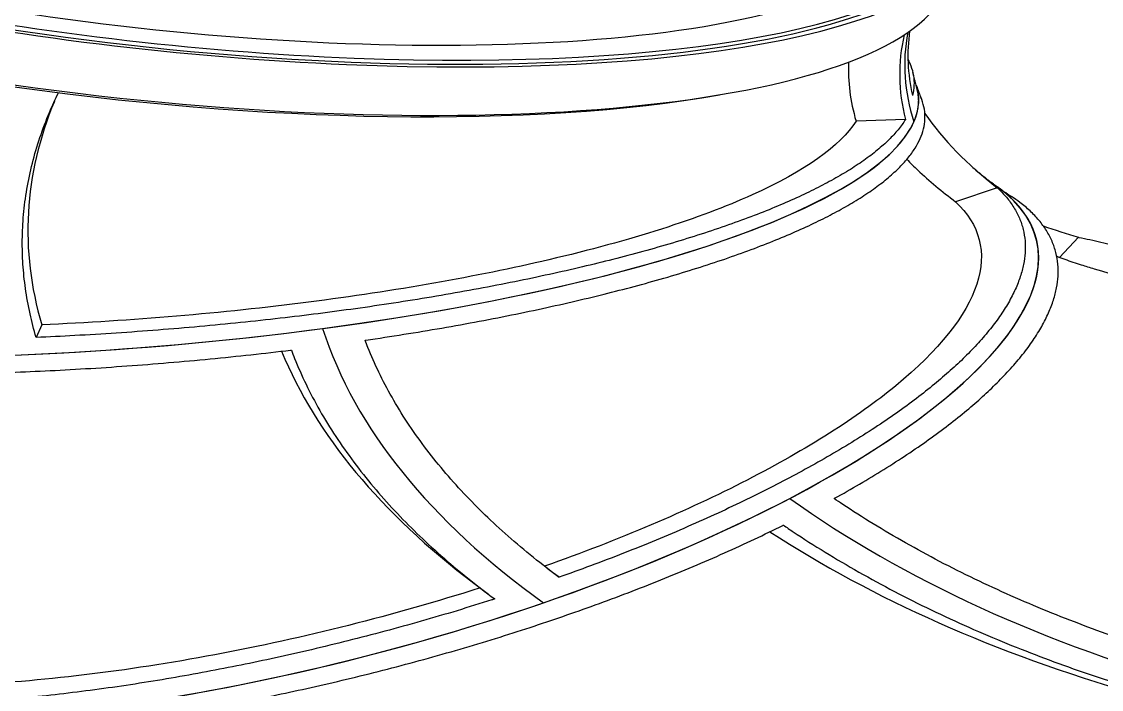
# Model space of a CAD drawing. Header units: millimetres. Extents: x 29838256 to 30236675, y -914750 to -833241.
# Drawn here: x 29969798 to 29970355, y -837023 to -836678 of the extents above; entities that cross this region are included whole.
import ezdxf

# ---------------------------------------------------------------- set-up
doc = ezdxf.new("R2010")
doc.units = ezdxf.units.MM
doc.header["$LTSCALE"] = 600
doc.header["$MEASUREMENT"] = 0
doc.layers.add('e-plan', color=9, linetype='CONTINUOUS')

msp = doc.modelspace()

# ---------------------------------------------------------------- linework, layer by layer
at = {"layer": 'e-plan', "extrusion": (0, -0.866025, 0.5)}
for p, q in [((29970253.76, -836728.95, 38551.55), (29970228.25, -836729.75, 38550.18)), ((29970301.1, -836764.13, 38490.63), (29970279.62, -836771.34, 38478.13)), ((29970342.94, -836789.68, 38446.37), (29970333.16, -836800.02, 38428.47)), ((29969808.34, -836834.79, 38368.24), (29969805.47, -836841.33, 38356.91)), ((29970068.95, -836960.33, 38150.79), (29970075.11, -836964.98, 38142.74)), ((29970031.16, -836968.04, 38137.44), (29970038.7, -836973.73, 38127.58))]:
    msp.add_line(p, q, dxfattribs=at)
at = {"layer": 'e-plan', "extrusion": (2.77556e-17, -0.866025, 0.5)}
for centre, major_axis, ratio, start_param, end_param in [((29969860.04, -836578.75, 38811.71), (426.91, -62.92, -108.98), 0.495687, 2.742578, 6.285481), ((29969845.31, -836603.75, 38768.41), (426.91, -62.92, -108.98), 0.495687, 3.141593, 6.283185), ((29969832.88, -836745.92, 38522.16), (426.46, 34.71, 60.12), 0.469633, 6.099222, 6.283185), ((29969946.83, -836887.33, 38277.23), (354.23, 123.7, 214.26), 0.503896, 6.2708, 6.283185), ((29970781.58, -836719.47, 38567.97), (750.42, 248.57, 430.53), 0.863698, 2.808517, 3.141593)]:
    msp.add_ellipse(centre, major_axis=major_axis, ratio=ratio, start_param=start_param, end_param=end_param, dxfattribs=at)
at = {"layer": 'e-plan', "extrusion": (5.55112e-17, -0.866025, 0.5)}
for centre, start_param, end_param in [((29969861.27, -836576.67, 38815.32), 2.771155, 6.285481), ((29969860.04, -836578.75, 38811.71), 3.143888, 6.283185), ((29969844.08, -836605.83, 38764.81), 3.740847, 5.683931)]:
    msp.add_ellipse(centre, major_axis=(422.12, -62.21, -107.76), ratio=0.495687, start_param=start_param, end_param=end_param, dxfattribs=at)
at = {"layer": 'e-plan', "extrusion": (-6.93889e-17, -0.866025, 0.5)}
msp.add_ellipse((29969861.27, -836576.67, 38815.32), major_axis=(395.25, -58.25, -100.9), ratio=0.495687, start_param=4.408548, end_param=5.877065, dxfattribs=at)
at = {"layer": 'e-plan', "extrusion": (9.71445e-17, -0.866025, 0.5)}
for centre, major_axis, start_param, end_param in [((29970716.64, -836717.84, 38570.79), (-457.67, 50.17, 86.91), 0.08792, 0.301702), ((29970718.77, -836712.99, 38579.2), (457.22, -50.13, -86.82), 3.247252, 3.472809), ((29970718.77, -836712.99, 38579.2), (457.22, -50.13, -86.82), 3.247252, 3.472809)]:
    msp.add_ellipse(centre, major_axis=major_axis, ratio=0.867965, start_param=start_param, end_param=end_param, dxfattribs=at)
at = {"layer": 'e-plan', "extrusion": (6.93889e-17, -0.866025, 0.5)}
msp.add_ellipse((29970720.89, -836708.14, 38587.6), major_axis=(-457.67, 50.17, 86.91), ratio=0.867965, start_param=0.126338, end_param=0.288511, dxfattribs=at)
at = {"layer": 'e-plan', "extrusion": (8.32667e-17, -0.866025, 0.5)}
msp.add_ellipse((29970697.36, -836715.18, 38575.4), major_axis=(464.73, -50.95, -88.25), ratio=0.867965, start_param=3.31288, end_param=3.459091, dxfattribs=at)
at = {"layer": 'e-plan', "extrusion": (-1.66533e-16, -0.866025, 0.5)}
for centre, major_axis, ratio, start_param, end_param in [((29969832.88, -836745.92, 38522.16), (426.46, 34.71, 60.12), 0.469633, 4.921125, 6.283185), ((29970687.97, -836631.95, 38719.57), (390.22, 129.25, 223.87), 0.863698, 3.141593, 3.162819), ((29969832.88, -836745.92, 38522.16), (426.46, 34.71, 60.12), 0.469633, 3.350329, 4.921125)]:
    msp.add_ellipse(centre, major_axis=major_axis, ratio=ratio, start_param=start_param, end_param=end_param, dxfattribs=at)
at = {"layer": 'e-plan', "extrusion": (1.38778e-16, -0.866025, 0.5)}
for centre, major_axis, ratio, start_param, end_param in [((29970656.46, -836808.46, 38413.84), (840.19, -92.11, -159.54), 0.867965, 3.150584, 3.459091), ((29969946.83, -836887.33, 38277.23), (354.23, 123.7, 214.26), 0.503896, 5.092703, 6.283185)]:
    msp.add_ellipse(centre, major_axis=major_axis, ratio=ratio, start_param=start_param, end_param=end_param, dxfattribs=at)
at = {"layer": 'e-plan', "extrusion": (-2.22045e-16, -0.866025, 0.5)}
msp.add_ellipse((29970693.54, -836636.15, 38712.29), major_axis=(-390.6, -129.38, -224.1), ratio=0.863698, start_param=6.064474, end_param=6.274897, dxfattribs=at)
at = {"layer": 'e-plan', "extrusion": (-1.38778e-17, -0.866025, 0.5)}
msp.add_ellipse((29969832.88, -836745.92, 38522.16), major_axis=(426.46, 34.71, 60.12), ratio=0.469633, start_param=4.528426, end_param=6.099222, dxfattribs=at)
at = {"layer": 'e-plan', "extrusion": (0, -0.866025, 0.5)}
for centre, major_axis, start_param, end_param in [((29970674.54, -836638.68, 38707.91), (396.63, 131.38, 227.55), 3.056838, 3.1491), ((29970808.24, -836722.72, 38562.35), (750.42, 248.57, 430.53), 2.77012, 3.162819)]:
    msp.add_ellipse(centre, major_axis=major_axis, ratio=0.863698, start_param=start_param, end_param=end_param, dxfattribs=at)
at = {"layer": 'e-plan', "extrusion": (-8.32667e-17, -0.866025, 0.5)}
for start_param, end_param in [(4.700004, 6.2708), (3.141593, 4.700004)]:
    msp.add_ellipse((29969946.83, -836887.33, 38277.23), major_axis=(354.23, 123.7, 214.26), ratio=0.503896, start_param=start_param, end_param=end_param, dxfattribs=at)
at = {"layer": 'e-plan', "extrusion": (-1.11022e-16, -0.866025, 0.5)}
msp.add_ellipse((29970687.97, -836631.95, 38719.57), major_axis=(390.22, 129.25, 223.87), ratio=0.863698, start_param=3.141593, end_param=3.162819, dxfattribs=at)
at = {"layer": 'e-plan', "extrusion": (-5.55112e-17, -0.866025, 0.5)}
msp.add_ellipse((29970547.12, -836580.73, 38808.29), major_axis=(-134.18, -224.46, -388.77), ratio=0.802047, start_param=6.022925, end_param=6.079671, dxfattribs=at)
at = {"layer": 'e-plan', "extrusion": (-2.77556e-17, -0.866025, 0.5)}
msp.add_ellipse((29970808.24, -836722.72, 38562.35), major_axis=(750.42, 248.57, 430.53), ratio=0.863698, start_param=2.77012, end_param=3.162819, dxfattribs=at)
at = {"layer": 'e-plan', "extrusion": (5.55112e-16, -0.866025, 0.5)}
msp.add_ellipse((29969946.83, -836887.33, 38277.23), major_axis=(354.23, 123.7, 214.26), ratio=0.503896, start_param=3.521907, end_param=5.092703, dxfattribs=at)
at = {"layer": 'e-plan', "extrusion": (1.249e-16, -0.866025, 0.5)}
for centre, start_param, end_param in [((29970782.92, -836615.97, 38747.25), 2.574893, 2.967592), ((29970782.92, -836615.97, 38747.25), 2.574893, 2.967592), ((29970754.1, -836620.47, 38739.45), 2.61559, 2.953874)]:
    msp.add_ellipse(centre, major_axis=(257.78, 431.22, 746.9), ratio=0.802047, start_param=start_param, end_param=end_param, dxfattribs=at)
at = {"layer": 'e-plan'}
for points, knots in [([(29970255.03, -836698.06, 38605.07), (29970255.59, -836699.11, 38603.24), (29970256.07, -836700.18, 38601.39), (29970257.11, -836702.93, 38596.63), (29970257.57, -836704.62, 38593.7), (29970258.12, -836708.01, 38587.82), (29970258.21, -836709.71, 38584.88), (29970258.05, -836713.1, 38579.01), (29970257.8, -836714.79, 38576.09), (29970257.37, -836716.49, 38573.15), (29970257.37, -836716.52, 38573.09), (29970257.36, -836716.55, 38573.03)], [1187.020684, 1187.020684, 1187.020684, 1187.020684, 1199.788294, 1199.788294, 1219.777133, 1219.777133, 1239.765971, 1239.765971, 1259.75481, 1259.75481, 1260.142728, 1260.142728, 1260.142728, 1260.142728]), ([(29970259.34, -836711.21, 38582.28), (29970259.19, -836710.78, 38583.03), (29970259.06, -836710.34, 38583.79), (29970258.79, -836709.47, 38585.29), (29970258.66, -836709.04, 38586.04), (29970258.41, -836708.17, 38587.54), (29970258.29, -836707.74, 38588.29), (29970258.06, -836706.88, 38589.79), (29970257.95, -836706.45, 38590.53), (29970257.74, -836705.59, 38592.03), (29970257.63, -836705.16, 38592.77), (29970257.54, -836704.73, 38593.51)], [3.35430809, 3.35430809, 3.35430809, 3.35430809, 3.362756, 3.362756, 3.37120391, 3.37120391, 3.37965182, 3.37965182, 3.38809973, 3.38809973, 3.39654765, 3.39654765, 3.39654765, 3.39654765]), ([(29969805.47, -836841.33, 38356.91), (29969804.26, -836837.23, 38364.01), (29969803.22, -836833.14, 38371.09), (29969801.36, -836824.71, 38385.69), (29969800.58, -836820.37, 38393.21), (29969799.37, -836811.84, 38407.99), (29969798.94, -836807.65, 38415.25), (29969798.4, -836799.45, 38429.44), (29969798.28, -836795.26, 38436.71), (29969798.37, -836786.73, 38451.48), (29969798.58, -836782.39, 38458.99), (29969799.36, -836773.64, 38474.14), (29969799.93, -836769.23, 38481.79), (29969801.44, -836760.37, 38497.13), (29969802.39, -836755.93, 38504.82), (29969804.63, -836747.08, 38520.16), (29969805.94, -836742.66, 38527.81), (29969808.9, -836733.91, 38542.96), (29969810.55, -836729.58, 38550.47), (29969813.8, -836721.88, 38563.8), (29969815.35, -836718.5, 38569.66), (29969816.98, -836715.17, 38575.43)], [2236.218017, 2236.218017, 2236.218017, 2236.218017, 2262.137674, 2262.137674, 2290.233966, 2290.233966, 2318.330258, 2318.330258, 2346.473322, 2346.473322, 2374.616386, 2374.616386, 2402.75945, 2402.75945, 2430.902515, 2430.902515, 2459.045579, 2459.045579, 2487.188643, 2487.188643, 2509.774138, 2509.774138, 2509.774138, 2509.774138]), ([(29970259.34, -836711.21, 38582.28), (29970259.48, -836711.65, 38581.52), (29970259.62, -836712.09, 38580.77), (29970259.92, -836712.95, 38579.26), (29970260.08, -836713.39, 38578.51), (29970260.39, -836714.25, 38577.02), (29970260.55, -836714.68, 38576.27), (29970260.88, -836715.54, 38574.79), (29970261.05, -836715.96, 38574.05), (29970261.39, -836716.82, 38572.57), (29970261.57, -836717.24, 38571.84), (29970261.75, -836717.66, 38571.11)], [2.93679027, 2.93679027, 2.93679027, 2.93679027, 2.94520501, 2.94520501, 2.95361975, 2.95361975, 2.96203449, 2.96203449, 2.97044923, 2.97044923, 2.97886397, 2.97886397, 2.97886397, 2.97886397]), ([(29969975.07, -836842.75, 38354.44), (29969975.2, -836842.74, 38354.47), (29969975.33, -836842.72, 38354.51), (29969981.95, -836841.75, 38356.18), (29969988.49, -836840.76, 38357.9), (29970001.58, -836838.67, 38361.51), (29970008.13, -836837.59, 38363.39), (29970021.14, -836835.33, 38367.3), (29970027.61, -836834.16, 38369.32), (29970040.37, -836831.76, 38373.48), (29970046.66, -836830.53, 38375.62), (29970059.01, -836828.01, 38379.98), (29970065.06, -836826.72, 38382.21), (29970076.85, -836824.12, 38386.71), (29970082.58, -836822.81, 38388.99), (29970093.67, -836820.17, 38393.56), (29970099.03, -836818.84, 38395.86), (29970109.31, -836816.21, 38400.41), (29970114.48, -836814.84, 38402.79), (29970124.76, -836812.01, 38407.69), (29970129.87, -836810.55, 38410.22), (29970139.96, -836807.55, 38415.41), (29970144.94, -836806.02, 38418.07), (29970154.67, -836802.88, 38423.5), (29970159.43, -836801.29, 38426.26), (29970168.67, -836798.06, 38431.85), (29970173.15, -836796.43, 38434.68), (29970181.78, -836793.14, 38440.37), (29970185.93, -836791.49, 38443.23), (29970193.85, -836788.2, 38448.94), (29970197.63, -836786.55, 38451.79), (29970204.78, -836783.29, 38457.44), (29970208.16, -836781.68, 38460.23), (29970214.49, -836778.5, 38465.73), (29970217.6, -836776.87, 38468.56), (29970223.61, -836773.53, 38474.34), (29970226.52, -836771.83, 38477.29), (29970232.07, -836768.37, 38483.28), (29970234.71, -836766.62, 38486.32), (29970239.68, -836763.09, 38492.43), (29970242.01, -836761.31, 38495.51), (29970246.32, -836757.74, 38501.69), (29970248.31, -836755.96, 38504.77), (29970251.9, -836752.41, 38510.92), (29970253.52, -836750.65, 38513.98), (29970256.37, -836747.16, 38520.02), (29970257.62, -836745.43, 38523.01), (29970259.74, -836742.05, 38528.87), (29970260.62, -836740.39, 38531.75), (29970262.04, -836737.15, 38537.35), (29970262.61, -836735.51, 38540.2), (29970263.44, -836732.17, 38545.98), (29970263.7, -836730.48, 38548.9), (29970263.86, -836727.1, 38554.77), (29970263.77, -836725.4, 38557.71), (29970263.23, -836722, 38563.59), (29970262.77, -836720.31, 38566.52), (29970262.01, -836718.31, 38569.99), (29970261.88, -836717.99, 38570.55), (29970261.75, -836717.66, 38571.11)], [659.433236, 659.433236, 659.433236, 659.433236, 659.833006, 659.833006, 679.833833, 679.833833, 699.834661, 699.834661, 719.835488, 719.835488, 739.836316, 739.836316, 759.837143, 759.837143, 779.83797, 779.83797, 799.838798, 799.838798, 819.840569, 819.840569, 839.842341, 839.842341, 859.844113, 859.844113, 879.845884, 879.845884, 899.847656, 899.847656, 919.849428, 919.849428, 939.851199, 939.851199, 959.852971, 959.852971, 979.850467, 979.850467, 999.847963, 999.847963, 1019.845459, 1019.845459, 1039.842956, 1039.842956, 1059.840452, 1059.840452, 1079.837948, 1079.837948, 1099.835444, 1099.835444, 1119.832941, 1119.832941, 1139.821779, 1139.821779, 1159.810617, 1159.810617, 1179.799456, 1179.799456, 1199.788294, 1199.788294, 1203.646425, 1203.646425, 1203.646425, 1203.646425]), ([(29970253.76, -836728.95, 38551.55), (29970253.74, -836728.99, 38551.49), (29970253.72, -836729.02, 38551.44), (29970252.64, -836730.74, 38548.45), (29970251.4, -836732.46, 38545.47), (29970248.54, -836735.94, 38539.44), (29970246.93, -836737.7, 38536.4), (29970243.33, -836741.24, 38530.27), (29970241.35, -836743.01, 38527.2), (29970237.04, -836746.56, 38521.06), (29970234.71, -836748.33, 38517.99), (29970229.73, -836751.84, 38511.91), (29970227.09, -836753.58, 38508.9), (29970221.53, -836757.01, 38502.96), (29970218.62, -836758.7, 38500.03), (29970212.61, -836762.01, 38494.3), (29970209.5, -836763.63, 38491.5), (29970203.16, -836766.77, 38486.05), (29970199.78, -836768.37, 38483.28), (29970192.62, -836771.59, 38477.7), (29970188.84, -836773.22, 38474.88), (29970180.91, -836776.47, 38469.25), (29970176.76, -836778.1, 38466.42), (29970168.12, -836781.34, 38460.82), (29970163.63, -836782.95, 38458.03), (29970154.38, -836786.13, 38452.52), (29970149.62, -836787.7, 38449.8), (29970139.87, -836790.78, 38444.47), (29970134.89, -836792.29, 38441.85), (29970124.79, -836795.23, 38436.76), (29970119.67, -836796.66, 38434.27), (29970109.38, -836799.44, 38429.47), (29970104.21, -836800.78, 38427.15), (29970093.91, -836803.35, 38422.69), (29970088.55, -836804.65, 38420.45), (29970077.44, -836807.22, 38415.98), (29970071.7, -836808.51, 38413.76), (29970059.9, -836811.04, 38409.37), (29970053.84, -836812.29, 38407.21), (29970041.47, -836814.74, 38402.97), (29970035.17, -836815.94, 38400.89), (29970022.39, -836818.27, 38396.86), (29970015.92, -836819.4, 38394.9), (29970002.89, -836821.58, 38391.12), (29969996.33, -836822.63, 38389.3), (29969983.22, -836824.63, 38385.83), (29969976.66, -836825.59, 38384.17), (29969963.66, -836827.41, 38381.02), (29969957.22, -836828.27, 38379.54), (29969944.53, -836829.88, 38376.74), (29969938, -836830.67, 38375.37), (29969924.63, -836832.21, 38372.7), (29969917.8, -836832.96, 38371.41), (29969903.93, -836834.38, 38368.94), (29969896.88, -836835.06, 38367.76), (29969882.68, -836836.35, 38365.53), (29969875.51, -836836.96, 38364.48), (29969861.15, -836838.08, 38362.54), (29969853.96, -836838.6, 38361.64), (29969839.62, -836839.55, 38360), (29969832.48, -836839.98, 38359.25), (29969818.69, -836840.72, 38357.96), (29969812.03, -836841.05, 38357.4), (29969805.47, -836841.33, 38356.91)], [1299.178871, 1299.178871, 1299.178871, 1299.178871, 1299.570367, 1299.570367, 1319.562793, 1319.562793, 1339.555219, 1339.555219, 1359.547646, 1359.547646, 1379.540072, 1379.540072, 1399.532498, 1399.532498, 1419.524925, 1419.524925, 1439.517351, 1439.517351, 1459.510962, 1459.510962, 1479.504572, 1479.504572, 1499.498183, 1499.498183, 1519.491793, 1519.491793, 1539.485404, 1539.485404, 1559.479014, 1559.479014, 1579.472624, 1579.472624, 1599.466235, 1599.466235, 1619.46043, 1619.46043, 1639.454626, 1639.454626, 1659.448821, 1659.448821, 1679.443017, 1679.443017, 1699.437212, 1699.437212, 1719.431407, 1719.431407, 1739.425603, 1739.425603, 1759.419798, 1759.419798, 1779.413865, 1779.413865, 1799.407931, 1799.407931, 1819.401998, 1819.401998, 1839.396065, 1839.396065, 1859.390131, 1859.390131, 1879.384198, 1879.384198, 1898.445264, 1898.445264, 1898.445264, 1898.445264]), ([(29970228.25, -836729.75, 38550.18), (29970220.08, -836742.61, 38527.9), (29970201.89, -836755.54, 38505.5), (29970147.54, -836780.08, 38463), (29970111.92, -836791.45, 38443.31), (29970032.41, -836810.03, 38411.12), (29969990.48, -836817.42, 38398.31), (29969901.33, -836828.85, 38378.53), (29969854.78, -836832.79, 38371.7), (29969808.34, -836834.79, 38368.24)], [0, 0, 0, 0, 158.280577, 158.280577, 316.435729, 316.435729, 457.038505, 457.038505, 597.721347, 597.721347, 597.721347, 597.721347]), ([(29970286.42, -836751.72, 38512.11), (29970287.12, -836752.38, 38510.98), (29970287.83, -836753.02, 38509.86), (29970289.27, -836754.31, 38507.63), (29970290.01, -836754.95, 38506.52), (29970291.5, -836756.22, 38504.32), (29970292.25, -836756.85, 38503.23), (29970293.79, -836758.11, 38501.05), (29970294.56, -836758.73, 38499.97), (29970296.14, -836759.97, 38497.83), (29970296.94, -836760.59, 38496.76), (29970297.75, -836761.2, 38495.7)], [3.2287585, 3.2287585, 3.2287585, 3.2287585, 3.24465945, 3.24465945, 3.2605604, 3.2605604, 3.27646135, 3.27646135, 3.29236229, 3.29236229, 3.30826324, 3.30826324, 3.30826324, 3.30826324]), ([(29970301.1, -836764.13, 38490.63), (29970301.13, -836764.16, 38490.57), (29970301.16, -836764.19, 38490.52), (29970302.85, -836765.76, 38487.79), (29970304.39, -836767.38, 38484.99), (29970307.2, -836770.74, 38479.17), (29970308.47, -836772.48, 38476.16), (29970310.71, -836776.08, 38469.93), (29970311.68, -836777.93, 38466.73), (29970313.29, -836781.71, 38460.17), (29970313.94, -836783.65, 38456.82), (29970314.91, -836787.58, 38450.01), (29970315.23, -836789.58, 38446.55), (29970315.57, -836793.6, 38439.58), (29970315.58, -836795.62, 38436.07), (29970315.31, -836799.67, 38429.06), (29970315.04, -836801.7, 38425.55), (29970314.23, -836805.71, 38418.61), (29970313.68, -836807.79, 38415.01), (29970312.27, -836812.07, 38407.59), (29970311.41, -836814.27, 38403.77), (29970309.36, -836818.78, 38395.97), (29970308.17, -836821.08, 38391.98), (29970305.47, -836825.76, 38383.88), (29970303.95, -836828.14, 38379.76), (29970300.61, -836832.93, 38371.46), (29970298.79, -836835.34, 38367.28), (29970294.85, -836840.19, 38358.89), (29970292.74, -836842.62, 38354.68), (29970288.28, -836847.45, 38346.31), (29970285.93, -836849.86, 38342.14), (29970281.04, -836854.62, 38333.9), (29970278.5, -836856.97, 38329.83), (29970273.3, -836861.57, 38321.84), (29970270.52, -836863.94, 38317.75), (29970264.6, -836868.76, 38309.4), (29970261.47, -836871.22, 38305.15), (29970254.86, -836876.18, 38296.54), (29970251.4, -836878.7, 38292.19), (29970244.17, -836883.75, 38283.44), (29970240.4, -836886.28, 38279.05), (29970232.61, -836891.35, 38270.27), (29970228.59, -836893.88, 38265.89), (29970220.35, -836898.9, 38257.19), (29970216.13, -836901.39, 38252.88), (29970207.56, -836906.3, 38244.37), (29970203.2, -836908.72, 38240.18), (29970194.43, -836913.46, 38231.97), (29970190.01, -836915.78, 38227.95), (29970181.21, -836920.29, 38220.15), (29970176.62, -836922.58, 38216.18), (29970167.09, -836927.2, 38208.17), (29970162.16, -836929.54, 38204.13), (29970152.02, -836934.21, 38196.04), (29970146.8, -836936.55, 38191.98), (29970136.14, -836941.2, 38183.92), (29970130.7, -836943.52, 38179.91), (29970119.65, -836948.09, 38172), (29970114.05, -836950.35, 38168.09), (29970102.75, -836954.78, 38160.41), (29970097.06, -836956.95, 38156.64), (29970085.94, -836961.09, 38149.47), (29970080.51, -836963.07, 38146.05), (29970075.11, -836964.98, 38142.74)], [1299.178871, 1299.178871, 1299.178871, 1299.178871, 1299.570367, 1299.570367, 1319.562793, 1319.562793, 1339.555219, 1339.555219, 1359.547646, 1359.547646, 1379.540072, 1379.540072, 1399.532498, 1399.532498, 1419.524925, 1419.524925, 1439.517351, 1439.517351, 1459.510962, 1459.510962, 1479.504572, 1479.504572, 1499.498183, 1499.498183, 1519.491793, 1519.491793, 1539.485404, 1539.485404, 1559.479014, 1559.479014, 1579.472624, 1579.472624, 1599.466235, 1599.466235, 1619.46043, 1619.46043, 1639.454626, 1639.454626, 1659.448821, 1659.448821, 1679.443017, 1679.443017, 1699.437212, 1699.437212, 1719.431407, 1719.431407, 1739.425603, 1739.425603, 1759.419798, 1759.419798, 1779.413865, 1779.413865, 1799.407931, 1799.407931, 1819.401998, 1819.401998, 1839.396065, 1839.396065, 1859.390131, 1859.390131, 1879.384198, 1879.384198, 1898.445264, 1898.445264, 1898.445264, 1898.445264]), ([(29970301.06, -836763.63, 38491.48), (29970300.84, -836763.47, 38491.76), (29970300.61, -836763.31, 38492.04), (29970300.17, -836762.99, 38492.6), (29970299.95, -836762.83, 38492.88), (29970299.5, -836762.5, 38493.44), (29970299.28, -836762.34, 38493.72), (29970298.84, -836762.02, 38494.29), (29970298.62, -836761.85, 38494.57), (29970298.19, -836761.53, 38495.13), (29970297.97, -836761.36, 38495.42), (29970297.75, -836761.2, 38495.7)], [2.95369595, 2.95369595, 2.95369595, 2.95369595, 2.95794118, 2.95794118, 2.9621864, 2.9621864, 2.96643162, 2.96643162, 2.97067684, 2.97067684, 2.97492207, 2.97492207, 2.97492207, 2.97492207]), ([(29970301.06, -836763.63, 38491.48), (29970301.55, -836763.98, 38490.89), (29970302.03, -836764.32, 38490.29), (29970303, -836765, 38489.11), (29970303.48, -836765.34, 38488.53), (29970304.45, -836766.01, 38487.37), (29970304.94, -836766.34, 38486.8), (29970305.91, -836767, 38485.65), (29970306.4, -836767.33, 38485.09), (29970307.37, -836767.97, 38483.97), (29970307.86, -836768.29, 38483.41), (29970308.35, -836768.61, 38482.86)], [1.99655811, 1.99655811, 1.99655811, 1.99655811, 2.00463484, 2.00463484, 2.01271157, 2.01271157, 2.0207883, 2.0207883, 2.02886504, 2.02886504, 2.03694177, 2.03694177, 2.03694177, 2.03694177]), ([(29970279.62, -836771.34, 38478.13), (29970292.13, -836783.14, 38457.7), (29970295.84, -836797.59, 38432.67), (29970285.22, -836830.15, 38376.27), (29970271.02, -836847.95, 38345.45), (29970228.86, -836882.56, 38285.5), (29970202.93, -836899, 38257.03), (29970141.2, -836930.72, 38202.08), (29970105.86, -836945.76, 38176.03), (29970067.63, -836959.31, 38152.57)], [0, 0, 0, 0, 158.280577, 158.280577, 316.435729, 316.435729, 457.038505, 457.038505, 597.695443, 597.695443, 597.695443, 597.695443]), ([(29970216.94, -836924.4, 38213.03), (29970217.03, -836924.35, 38213.11), (29970217.12, -836924.3, 38213.19), (29970221.55, -836921.86, 38217.44), (29970225.86, -836919.4, 38221.68), (29970234.36, -836914.43, 38230.3), (29970238.54, -836911.91, 38234.67), (29970246.7, -836906.82, 38243.47), (29970250.68, -836904.26, 38247.91), (29970258.39, -836899.13, 38256.79), (29970262.11, -836896.57, 38261.24), (29970269.27, -836891.46, 38270.08), (29970272.7, -836888.92, 38274.49), (29970279.23, -836883.89, 38283.19), (29970282.33, -836881.41, 38287.48), (29970288.18, -836876.54, 38295.92), (29970290.93, -836874.15, 38300.06), (29970296.07, -836869.49, 38308.13), (29970298.58, -836867.12, 38312.24), (29970303.41, -836862.31, 38320.56), (29970305.74, -836859.88, 38324.77), (29970310.14, -836855, 38333.23), (29970312.22, -836852.55, 38337.47), (29970316.1, -836847.66, 38345.94), (29970317.9, -836845.22, 38350.17), (29970321.19, -836840.39, 38358.54), (29970322.67, -836838, 38362.68), (29970325.33, -836833.28, 38370.85), (29970326.5, -836830.96, 38374.87), (29970328.51, -836826.42, 38382.74), (29970329.35, -836824.2, 38386.58), (29970330.72, -836819.88, 38394.06), (29970331.25, -836817.79, 38397.68), (29970332.03, -836813.75, 38404.67), (29970332.29, -836811.72, 38408.2), (29970332.53, -836807.64, 38415.26), (29970332.5, -836805.6, 38418.79), (29970332.14, -836801.56, 38425.79), (29970331.8, -836799.55, 38429.27), (29970330.81, -836795.6, 38436.11), (29970330.15, -836793.66, 38439.48), (29970328.52, -836789.86, 38446.06), (29970327.55, -836788, 38449.28), (29970325.3, -836784.39, 38455.52), (29970324.02, -836782.65, 38458.55), (29970321.21, -836779.28, 38464.38), (29970319.66, -836777.66, 38467.19), (29970316.35, -836774.56, 38472.55), (29970314.58, -836773.08, 38475.11), (29970311.36, -836770.65, 38479.33), (29970309.9, -836769.63, 38481.1), (29970308.35, -836768.61, 38482.86)], [659.433236, 659.433236, 659.433236, 659.433236, 659.833006, 659.833006, 679.833833, 679.833833, 699.834661, 699.834661, 719.835488, 719.835488, 739.836316, 739.836316, 759.837143, 759.837143, 779.83797, 779.83797, 799.838798, 799.838798, 819.840569, 819.840569, 839.842341, 839.842341, 859.844113, 859.844113, 879.845884, 879.845884, 899.847656, 899.847656, 919.849428, 919.849428, 939.851199, 939.851199, 959.852971, 959.852971, 979.850467, 979.850467, 999.847963, 999.847963, 1019.845459, 1019.845459, 1039.842956, 1039.842956, 1059.840452, 1059.840452, 1079.837948, 1079.837948, 1099.835444, 1099.835444, 1119.832941, 1119.832941, 1134.559727, 1134.559727, 1134.559727, 1134.559727]), ([(29970342.94, -836789.68, 38446.37), (29970343.01, -836789.69, 38446.35), (29970343.09, -836789.71, 38446.32), (29970346.98, -836790.46, 38445.02), (29970350.8, -836791.29, 38443.59), (29970358.33, -836793.11, 38440.42), (29970362.05, -836794.11, 38438.69), (29970369.34, -836796.28, 38434.93), (29970372.92, -836797.45, 38432.91), (29970379.87, -836799.94, 38428.59), (29970383.25, -836801.27, 38426.3), (29970389.78, -836804.06, 38421.47), (29970392.92, -836805.52, 38418.94), (29970398.95, -836808.55, 38413.68), (29970401.83, -836810.13, 38410.96), (29970407.3, -836813.35, 38405.37), (29970409.89, -836815, 38402.51), (29970414.77, -836818.35, 38396.72), (29970417.17, -836820.12, 38393.65), (29970421.84, -836823.84, 38387.2), (29970424.11, -836825.8, 38383.81), (29970428.47, -836829.88, 38376.74), (29970430.55, -836832, 38373.06), (29970434.51, -836836.4, 38365.45), (29970436.37, -836838.67, 38361.52), (29970439.86, -836843.33, 38353.44), (29970441.48, -836845.72, 38349.3), (29970444.46, -836850.59, 38340.86), (29970445.81, -836853.07, 38336.57), (29970448.25, -836858.08, 38327.89), (29970449.34, -836860.61, 38323.51), (29970451.24, -836865.68, 38314.73), (29970452.07, -836868.22, 38310.34), (29970453.46, -836873.26, 38301.6), (29970454.06, -836875.88, 38297.07), (29970455.04, -836881.28, 38287.71), (29970455.42, -836884.07, 38282.88), (29970455.94, -836889.78, 38272.98), (29970456.07, -836892.71, 38267.92), (29970456.08, -836898.66, 38257.61), (29970455.95, -836901.69, 38252.36), (29970455.44, -836907.81, 38241.76), (29970455.05, -836910.9, 38236.41), (29970454.03, -836917.12, 38225.64), (29970453.39, -836920.23, 38220.24), (29970451.87, -836926.46, 38209.47), (29970451, -836929.56, 38204.09), (29970449.05, -836935.7, 38193.46), (29970447.97, -836938.74, 38188.19), (29970445.66, -836944.71, 38177.85), (29970444.37, -836947.77, 38172.54), (29970441.51, -836954.04, 38161.69), (29970439.95, -836957.23, 38156.16), (29970436.55, -836963.71, 38144.95), (29970434.71, -836966.99, 38139.26), (29970430.77, -836973.59, 38127.83), (29970428.67, -836976.91, 38122.07), (29970424.24, -836983.56, 38110.56), (29970421.9, -836986.89, 38104.8), (29970417.03, -836993.49, 38093.35), (29970414.49, -836996.78, 38087.66), (29970409.37, -837003.11, 38076.69), (29970406.8, -837006.17, 38071.4), (29970404.18, -837009.16, 38066.21)], [1299.178871, 1299.178871, 1299.178871, 1299.178871, 1299.570367, 1299.570367, 1319.562793, 1319.562793, 1339.555219, 1339.555219, 1359.547646, 1359.547646, 1379.540072, 1379.540072, 1399.532498, 1399.532498, 1419.524925, 1419.524925, 1439.517351, 1439.517351, 1459.510962, 1459.510962, 1479.504572, 1479.504572, 1499.498183, 1499.498183, 1519.491793, 1519.491793, 1539.485404, 1539.485404, 1559.479014, 1559.479014, 1579.472624, 1579.472624, 1599.466235, 1599.466235, 1619.46043, 1619.46043, 1639.454626, 1639.454626, 1659.448821, 1659.448821, 1679.443017, 1679.443017, 1699.437212, 1699.437212, 1719.431407, 1719.431407, 1739.425603, 1739.425603, 1759.419798, 1759.419798, 1779.413865, 1779.413865, 1799.407931, 1799.407931, 1819.401998, 1819.401998, 1839.396065, 1839.396065, 1859.390131, 1859.390131, 1879.384198, 1879.384198, 1898.445264, 1898.445264, 1898.445264, 1898.445264]), ([(29970331.73, -836799.48, 38429.39), (29970333.13, -836800.01, 38428.48), (29970334.53, -836800.52, 38427.59), (29970338.73, -836802.02, 38424.99), (29970341.54, -836802.97, 38423.36), (29970346.56, -836804.56, 38420.59), (29970348.79, -836805.23, 38419.43), (29970351, -836805.87, 38418.32)], [131.408729, 131.408729, 131.408729, 131.408729, 143.67775, 143.67775, 168.518324, 168.518324, 188.328142, 188.328142, 188.328142, 188.328142]), ([(29970351, -836805.87, 38418.32), (29970371.65, -836811.83, 38408.01), (29970389.17, -836820.4, 38393.16), (29970420.74, -836845.48, 38349.72), (29970431.91, -836863.3, 38318.86), (29970439.29, -836902.02, 38251.79), (29970436.96, -836922.06, 38217.07), (29970421.15, -836963.42, 38145.44), (29970408.09, -836984.38, 38109.13), (29970390.33, -837005.04, 38073.36)], [36.029541, 36.029541, 36.029541, 36.029541, 158.280577, 158.280577, 316.435729, 316.435729, 457.038505, 457.038505, 593.705685, 593.705685, 593.705685, 593.705685]), ([(29969431.42, -836813.47, 38405.16), (29969431.46, -836813.5, 38405.11), (29969431.51, -836813.53, 38405.06), (29969433.79, -836814.97, 38402.56), (29969436.22, -836816.38, 38400.12), (29969441.47, -836819.19, 38395.26), (29969444.28, -836820.58, 38392.85), (29969450.26, -836823.32, 38388.1), (29969453.43, -836824.67, 38385.77), (29969460.09, -836827.31, 38381.2), (29969463.59, -836828.59, 38378.97), (29969470.85, -836831.09, 38374.64), (29969474.61, -836832.3, 38372.54), (29969482.36, -836834.64, 38368.5), (29969486.34, -836835.76, 38366.56), (29969494.43, -836837.91, 38362.84), (29969498.54, -836838.93, 38361.06), (29969506.82, -836840.87, 38357.7), (29969511.17, -836841.83, 38356.03), (29969520.27, -836843.72, 38352.76), (29969525.02, -836844.65, 38351.16), (29969534.87, -836846.44, 38348.05), (29969539.98, -836847.31, 38346.55), (29969550.48, -836848.98, 38343.66), (29969555.89, -836849.78, 38342.27), (29969566.92, -836851.3, 38339.65), (29969572.56, -836852.01, 38338.4), (29969583.99, -836853.36, 38336.07), (29969589.78, -836853.99, 38334.99), (29969601.45, -836855.15, 38332.97), (29969607.32, -836855.68, 38332.05), (29969619.04, -836856.66, 38330.36), (29969624.89, -836857.1, 38329.6), (29969636.46, -836857.88, 38328.24), (29969642.46, -836858.25, 38327.61), (29969654.8, -836858.91, 38326.46), (29969661.15, -836859.21, 38325.95), (29969674.11, -836859.72, 38325.06), (29969680.73, -836859.93, 38324.69), (29969694.16, -836860.28, 38324.09), (29969700.97, -836860.4, 38323.87), (29969714.7, -836860.57, 38323.58), (29969721.63, -836860.61, 38323.52), (29969735.49, -836860.59, 38323.54), (29969742.43, -836860.54, 38323.63), (29969756.24, -836860.36, 38323.95), (29969763.1, -836860.22, 38324.19), (29969776.67, -836859.87, 38324.79), (29969783.36, -836859.66, 38325.16), (29969796.49, -836859.17, 38326.01), (29969803.22, -836858.88, 38326.5), (29969816.92, -836858.22, 38327.66), (29969823.89, -836857.84, 38328.31), (29969838, -836856.99, 38329.79), (29969845.12, -836856.52, 38330.6), (29969859.43, -836855.48, 38332.39), (29969866.62, -836854.92, 38333.37), (29969880.96, -836853.71, 38335.46), (29969888.11, -836853.06, 38336.59), (29969902.29, -836851.69, 38338.96), (29969909.32, -836850.97, 38340.21), (29969923.17, -836849.46, 38342.82), (29969929.99, -836848.68, 38344.18), (29969936.8, -836847.85, 38345.61), (29969936.93, -836847.84, 38345.64), (29969937.06, -836847.82, 38345.67)], [19.600922, 19.600922, 19.600922, 19.600922, 19.992056, 19.992056, 39.984112, 39.984112, 59.976168, 59.976168, 79.968224, 79.968224, 99.96028, 99.96028, 119.952336, 119.952336, 139.944393, 139.944393, 159.936449, 159.936449, 179.929657, 179.929657, 199.922865, 199.922865, 219.916072, 219.916072, 239.90928, 239.90928, 259.902488, 259.902488, 279.895696, 279.895696, 299.888904, 299.888904, 319.882112, 319.882112, 339.877344, 339.877344, 359.872577, 359.872577, 379.867809, 379.867809, 399.863041, 399.863041, 419.858274, 419.858274, 439.853506, 439.853506, 459.848738, 459.848738, 479.843971, 479.843971, 499.842497, 499.842497, 519.841023, 519.841023, 539.839549, 539.839549, 559.838075, 559.838075, 579.836601, 579.836601, 599.835127, 599.835127, 619.833653, 619.833653, 620.231169, 620.231169, 620.231169, 620.231169]), ([(29970075.11, -836964.98, 38142.74), (29970070.57, -836961.61, 38148.57), (29970066.18, -836958.22, 38154.45), (29970057.38, -836951.14, 38166.7), (29970053, -836947.46, 38173.09), (29970044.68, -836940.12, 38185.8), (29970040.73, -836936.47, 38192.11), (29970033.28, -836929.27, 38204.59), (29970029.6, -836925.55, 38211.04), (29970022.4, -836917.88, 38224.31), (29970018.89, -836913.95, 38231.13), (29970012.12, -836905.91, 38245.05), (29970008.85, -836901.81, 38252.15), (29970002.61, -836893.49, 38266.56), (29969999.64, -836889.27, 38273.87), (29969994.05, -836880.77, 38288.6), (29969991.42, -836876.48, 38296.02), (29969986.53, -836867.89, 38310.9), (29969984.27, -836863.59, 38318.36), (29969980.13, -836855.02, 38333.2), (29969978.24, -836850.75, 38340.59), (29969976.04, -836845.27, 38350.08), (29969975.54, -836844.01, 38352.27), (29969975.07, -836842.75, 38354.44)], [2236.218017, 2236.218017, 2236.218017, 2236.218017, 2262.137674, 2262.137674, 2290.233966, 2290.233966, 2318.330258, 2318.330258, 2346.473322, 2346.473322, 2374.616386, 2374.616386, 2402.75945, 2402.75945, 2430.902515, 2430.902515, 2459.045579, 2459.045579, 2487.188643, 2487.188643, 2515.331707, 2515.331707, 2523.784719, 2523.784719, 2523.784719, 2523.784719]), ([(29969937.06, -836847.82, 38345.67), (29969937.61, -836849.26, 38343.18), (29969938.17, -836850.7, 38340.67), (29969940.52, -836856.56, 38330.53), (29969942.49, -836861.01, 38322.82), (29969946.82, -836869.96, 38307.32), (29969949.18, -836874.45, 38299.54), (29969954.28, -836883.43, 38283.99), (29969957.02, -836887.91, 38276.24), (29969962.86, -836896.79, 38260.85), (29969965.96, -836901.2, 38253.22), (29969972.46, -836909.89, 38238.16), (29969975.87, -836914.17, 38230.74), (29969982.94, -836922.57, 38216.2), (29969986.61, -836926.68, 38209.08), (29969994.11, -836934.68, 38195.21), (29969997.96, -836938.58, 38188.47), (29970005.73, -836946.1, 38175.43), (29970009.85, -836949.92, 38168.83), (29970018.53, -836957.58, 38155.56), (29970023.1, -836961.44, 38148.88), (29970032.39, -836968.92, 38135.91), (29970037.08, -836972.55, 38129.62), (29970041.95, -836976.16, 38123.38)], [2681.442049, 2681.442049, 2681.442049, 2681.442049, 2691.128265, 2691.128265, 2720.516374, 2720.516374, 2749.904482, 2749.904482, 2779.292591, 2779.292591, 2808.6807, 2808.6807, 2838.068808, 2838.068808, 2867.456917, 2867.456917, 2896.845025, 2896.845025, 2926.186519, 2926.186519, 2955.528013, 2955.528013, 2983.262937, 2983.262937, 2983.262937, 2983.262937]), ([(29970404.18, -837009.16, 38066.21), (29970397.58, -837007.26, 38069.5), (29970391.09, -837005.3, 38072.9), (29970377.83, -837001.12, 38080.15), (29970371.09, -836998.89, 38084.01), (29970357.98, -836994.36, 38091.85), (29970351.62, -836992.07, 38095.83), (29970339.34, -836987.45, 38103.82), (29970333.12, -836985.02, 38108.04), (29970320.64, -836979.93, 38116.85), (29970314.38, -836977.27, 38121.46), (29970301.91, -836971.74, 38131.03), (29970295.7, -836968.88, 38135.99), (29970283.41, -836962.97, 38146.22), (29970277.34, -836959.93, 38151.49), (29970265.41, -836953.7, 38162.28), (29970259.55, -836950.51, 38167.8), (29970248.12, -836944.03, 38179.02), (29970242.54, -836940.74, 38184.72), (29970231.72, -836934.11, 38196.21), (29970226.48, -836930.76, 38202.01), (29970219.92, -836926.41, 38209.54), (29970218.42, -836925.4, 38211.29), (29970216.94, -836924.4, 38213.03)], [2236.218017, 2236.218017, 2236.218017, 2236.218017, 2262.137674, 2262.137674, 2290.233966, 2290.233966, 2318.330258, 2318.330258, 2346.473322, 2346.473322, 2374.616386, 2374.616386, 2402.75945, 2402.75945, 2430.902515, 2430.902515, 2459.045579, 2459.045579, 2487.188643, 2487.188643, 2515.331707, 2515.331707, 2523.784719, 2523.784719, 2523.784719, 2523.784719]), ([(29969685.93, -837043.91, 38006.03), (29969686.01, -837043.92, 38006.02), (29969686.1, -837043.93, 38006), (29969690.35, -837044.42, 38005.15), (29969694.71, -837044.85, 38004.41), (29969703.71, -837045.59, 38003.12), (29969708.37, -837045.91, 38002.57), (29969717.93, -837046.41, 38001.7), (29969722.84, -837046.6, 38001.38), (29969732.85, -837046.85, 38000.95), (29969737.96, -837046.9, 38000.84), (29969748.3, -837046.89, 38000.86), (29969753.53, -837046.82, 38000.98), (29969764.05, -837046.56, 38001.43), (29969769.33, -837046.37, 38001.77), (29969779.87, -837045.88, 38002.62), (29969785.12, -837045.58, 38003.14), (29969795.5, -837044.88, 38004.34), (29969800.88, -837044.47, 38005.05), (29969811.92, -837043.52, 38006.7), (29969817.59, -837042.98, 38007.63), (29969829.16, -837041.77, 38009.74), (29969835.06, -837041.09, 38010.91), (29969847.02, -837039.61, 38013.47), (29969853.08, -837038.81, 38014.87), (29969865.28, -837037.08, 38017.87), (29969871.42, -837036.15, 38019.47), (29969883.71, -837034.18, 38022.87), (29969889.86, -837033.15, 38024.67), (29969902.07, -837030.99, 38028.42), (29969908.14, -837029.86, 38030.37), (29969920.11, -837027.54, 38034.38), (29969926.02, -837026.35, 38036.45), (29969937.58, -837023.92, 38040.65), (29969943.5, -837022.64, 38042.87), (29969955.55, -837019.92, 38047.58), (29969961.68, -837018.49, 38050.05), (29969974.05, -837015.5, 38055.23), (29969980.3, -837013.94, 38057.94), (29969992.84, -837010.7, 38063.54), (29969999.12, -837009.03, 38066.45), (29970011.65, -837005.58, 38072.42), (29970017.89, -837003.8, 38075.49), (29970030.26, -837000.19, 38081.76), (29970036.39, -836998.34, 38084.96), (29970048.44, -836994.6, 38091.43), (29970054.37, -836992.71, 38094.7), (29970065.96, -836988.92, 38101.27), (29970071.62, -836987.02, 38104.57), (29970082.6, -836983.24, 38111.12), (29970088.17, -836981.27, 38114.53), (29970099.39, -836977.2, 38121.58), (29970105.05, -836975.1, 38125.21), (29970116.34, -836970.79, 38132.68), (29970121.98, -836968.58, 38136.51), (29970133.18, -836964.08, 38144.31), (29970138.74, -836961.78, 38148.28), (29970149.69, -836957.14, 38156.32), (29970155.09, -836954.79, 38160.39), (29970165.66, -836950.07, 38168.57), (29970170.83, -836947.69, 38172.68), (29970180.89, -836942.95, 38180.89), (29970185.77, -836940.59, 38184.99), (29970190.59, -836938.2, 38189.13), (29970190.68, -836938.15, 38189.21), (29970190.77, -836938.1, 38189.29)], [19.600922, 19.600922, 19.600922, 19.600922, 19.992056, 19.992056, 39.984112, 39.984112, 59.976168, 59.976168, 79.968224, 79.968224, 99.96028, 99.96028, 119.952336, 119.952336, 139.944393, 139.944393, 159.936449, 159.936449, 179.929657, 179.929657, 199.922865, 199.922865, 219.916072, 219.916072, 239.90928, 239.90928, 259.902488, 259.902488, 279.895696, 279.895696, 299.888904, 299.888904, 319.882112, 319.882112, 339.877344, 339.877344, 359.872577, 359.872577, 379.867809, 379.867809, 399.863041, 399.863041, 419.858274, 419.858274, 439.853506, 439.853506, 459.848738, 459.848738, 479.843971, 479.843971, 499.842497, 499.842497, 519.841023, 519.841023, 539.839549, 539.839549, 559.838075, 559.838075, 579.836601, 579.836601, 599.835127, 599.835127, 619.833653, 619.833653, 620.231169, 620.231169, 620.231169, 620.231169]), ([(29970190.77, -836938.1, 38189.29), (29970192.47, -836939.25, 38187.3), (29970194.18, -836940.41, 38185.3), (29970201.19, -836945.06, 38177.25), (29970206.66, -836948.55, 38171.2), (29970217.95, -836955.48, 38159.2), (29970223.78, -836958.92, 38153.24), (29970235.72, -836965.68, 38141.53), (29970241.84, -836969.01, 38135.76), (29970254.29, -836975.52, 38124.49), (29970260.63, -836978.7, 38118.98), (29970273.46, -836984.87, 38108.29), (29970279.95, -836987.86, 38103.1), (29970292.97, -836993.64, 38093.1), (29970299.51, -836996.42, 38088.29), (29970312.54, -837001.74, 38079.07), (29970319.04, -837004.28, 38074.67), (29970331.86, -837009.11, 38066.31), (29970338.51, -837011.51, 38062.15), (29970352.19, -837016.25, 38053.95), (29970359.23, -837018.58, 38049.91), (29970373.25, -837023, 38042.24), (29970380.2, -837025.11, 38038.6), (29970387.27, -837027.14, 38035.07)], [2681.442049, 2681.442049, 2681.442049, 2681.442049, 2691.128265, 2691.128265, 2720.516374, 2720.516374, 2749.904482, 2749.904482, 2779.292591, 2779.292591, 2808.6807, 2808.6807, 2838.068808, 2838.068808, 2867.456917, 2867.456917, 2896.845025, 2896.845025, 2926.186519, 2926.186519, 2955.528013, 2955.528013, 2983.262937, 2983.262937, 2983.262937, 2983.262937]), ([(29970034.39, -836970.47, 38133.23), (29969989.95, -836984.61, 38108.74), (29969943.5, -836996.31, 38088.48), (29969851.77, -837013.51, 38058.68), (29969807.38, -837018.85, 38049.43), (29969731.02, -837022.21, 38043.61), (29969698.79, -837020.95, 38045.79), (29969644.66, -837012.86, 38059.82), (29969623.17, -837006.08, 38071.55), (29969608.2, -836996.88, 38087.48)], [0.025395, 0.025395, 0.025395, 0.025395, 158.176485, 158.176485, 316.376998, 316.376998, 457.078153, 457.078153, 597.79081, 597.79081, 597.79081, 597.79081]), ([(29970041.95, -836976.16, 38123.38), (29970041.45, -836976.32, 38123.1), (29970040.94, -836976.48, 38122.82), (29970034.6, -836978.5, 38119.32), (29970028.62, -836980.36, 38116.1), (29970016.47, -836984.03, 38109.75), (29970010.3, -836985.84, 38106.62), (29969997.83, -836989.38, 38100.47), (29969991.54, -836991.12, 38097.46), (29969978.92, -836994.5, 38091.61), (29969972.59, -836996.14, 38088.76), (29969959.96, -836999.31, 38083.27), (29969953.67, -837000.84, 38080.63), (29969941.2, -837003.76, 38075.57), (29969935.03, -837005.16, 38073.15), (29969922.89, -837007.81, 38068.55), (29969916.93, -837009.07, 38066.38), (29969905.28, -837011.43, 38062.29), (29969899.34, -837012.59, 38060.28), (29969887.28, -837014.85, 38056.37), (29969881.17, -837015.94, 38054.47), (29969868.87, -837018.05, 38050.83), (29969862.68, -837019.05, 38049.09), (29969850.31, -837020.95, 38045.79), (29969844.13, -837021.85, 38044.24), (29969831.84, -837023.53, 38041.34), (29969825.75, -837024.3, 38039.99), (29969813.71, -837025.72, 38037.53), (29969807.77, -837026.37, 38036.41), (29969796.13, -837027.53, 38034.4), (29969790.42, -837028.05, 38033.5), (29969779.31, -837028.95, 38031.95), (29969773.9, -837029.33, 38031.28), (29969763.46, -837029.98, 38030.16), (29969758.17, -837030.26, 38029.67), (29969747.57, -837030.71, 38028.9), (29969742.25, -837030.87, 38028.61), (29969731.68, -837031.09, 38028.23), (29969726.41, -837031.14, 38028.15), (29969716.02, -837031.11, 38028.2), (29969710.89, -837031.03, 38028.34), (29969700.82, -837030.74, 38028.84), (29969695.88, -837030.53, 38029.2), (29969686.27, -837029.99, 38030.13), (29969681.59, -837029.66, 38030.71), (29969672.54, -837028.88, 38032.05), (29969668.16, -837028.44, 38032.83), (29969659.77, -837027.45, 38034.54), (29969655.75, -837026.91, 38035.48), (29969648.09, -837025.74, 38037.5), (29969644.27, -837025.09, 38038.62), (29969636.74, -837023.66, 38041.1), (29969633.03, -837022.88, 38042.46), (29969625.78, -837021.18, 38045.4), (29969622.25, -837020.26, 38046.99), (29969615.41, -837018.3, 38050.39), (29969612.11, -837017.25, 38052.2), (29969605.79, -837015.05, 38056.02), (29969602.76, -837013.89, 38058.03), (29969597.03, -837011.47, 38062.22), (29969594.33, -837010.21, 38064.4), (29969589.25, -837007.61, 38068.9), (29969586.87, -837006.28, 38071.22), (29969584.63, -837004.88, 38073.62), (29969584.59, -837004.86, 38073.67), (29969584.54, -837004.83, 38073.72)], [1937.634468, 1937.634468, 1937.634468, 1937.634468, 1939.366083, 1939.366083, 1959.359835, 1959.359835, 1979.353587, 1979.353587, 1999.347339, 1999.347339, 2019.341091, 2019.341091, 2039.334842, 2039.334842, 2059.328594, 2059.328594, 2079.322346, 2079.322346, 2099.315647, 2099.315647, 2119.308948, 2119.308948, 2139.30225, 2139.30225, 2159.295551, 2159.295551, 2179.288852, 2179.288852, 2199.282153, 2199.282153, 2219.275454, 2219.275454, 2239.268755, 2239.268755, 2259.26178, 2259.26178, 2279.254804, 2279.254804, 2299.247828, 2299.247828, 2319.240852, 2319.240852, 2339.233876, 2339.233876, 2359.2269, 2359.2269, 2379.219924, 2379.219924, 2399.212949, 2399.212949, 2419.205815, 2419.205815, 2439.198681, 2439.198681, 2459.191548, 2459.191548, 2479.184414, 2479.184414, 2499.177281, 2499.177281, 2519.170147, 2519.170147, 2539.163014, 2539.163014, 2539.554949, 2539.554949, 2539.554949, 2539.554949])]:
    msp.add_open_spline(points, degree=3, knots=knots, dxfattribs=at)
msp.add_open_spline([(29970254.49, -836749.45, 38516.06), (29970256.28, -836751.36, 38512.74), (29970258.16, -836753.24, 38509.49), (29970260.12, -836755.09, 38506.28)], degree=3, dxfattribs=at)

doc.saveas('drawing.dxf')
